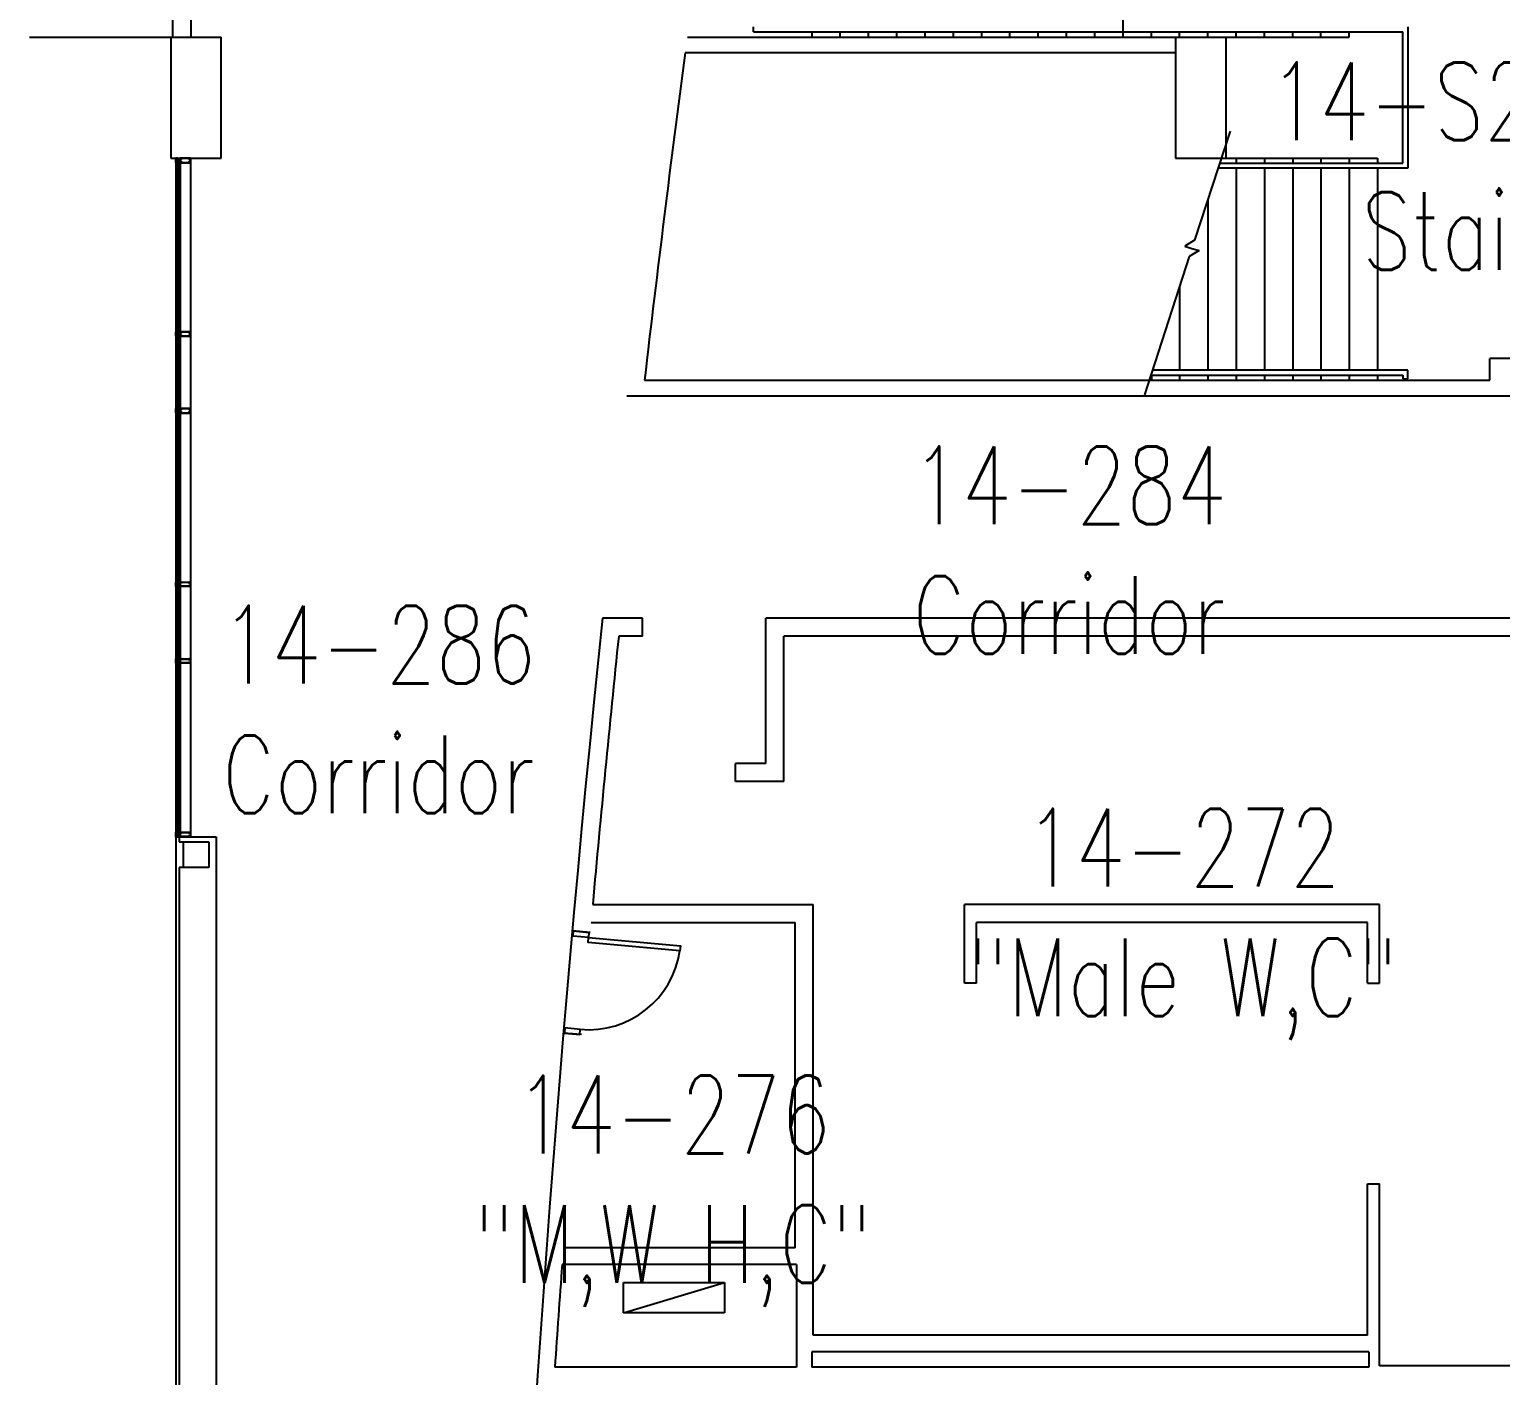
# Model space of a CAD drawing. Extents: x 11182 to 734459, y -1391328 to 152085.
# Drawn here: x 332061 to 346629, y -1298002 to -1284669 of the extents above; entities that cross this region are included whole.
import ezdxf
from ezdxf.enums import TextEntityAlignment as Align

# ---------------------------------------------------------------- set-up
doc = ezdxf.new("R2010")
doc.units = 0
doc.header["$LTSCALE"] = 500
doc.header["$MEASUREMENT"] = 0
for name, color, linetype in [('0_room_data', 7, 'CONTINUOUS'), ('1_Wall_Exist', 251, 'CONTINUOUS'), ('3_Text', 7, 'CONTINUOUS')]:
    doc.layers.add(name, color=color, linetype=linetype)
doc.styles.add('1_200', font='simplex.shx', dxfattribs={"width": 0.75, "height": 460})

# ---------------------------------------------------------------- blocks, each defined once
blk = doc.blocks.new('room_data')
at = {"layer": '3_Text', "style": '1_200', "width": 0.75}
for tag, p in [('ROOMNUM', (0, 0)), ('ROOMUSE', (0, -575))]:
    blk.add_attdef(tag, text='', height=345, dxfattribs=at).set_placement(p, align=Align.MIDDLE_CENTER)

msp = doc.modelspace()

# ---------------------------------------------------------------- linework, layer by layer
at = {"layer": '1_Wall_Exist'}
for p, q in [((342891, -1284744), (342891, -1282554)), ((333481, -1284744), (333481, -1284501)), ((333662, -1284744), (333662, -1284503)), ((339231, -1284694), (339231, -1284644)), ((345711, -1284644), (345711, -1286044)), ((332061, -1284744), (333961, -1284744)), ((333461, -1284744), (333461, -1285944)), ((333961, -1285944), (333961, -1284744)), ((338576, -1284744), (345131, -1284744)), ((339231, -1284694), (345661, -1284694)), ((339811, -1284744), (339811, -1284694)), ((340091, -1284744), (340091, -1284694)), ((340371, -1284744), (340371, -1284694)), ((340651, -1284744), (340651, -1284694)), ((340931, -1284744), (340931, -1284694)), ((341211, -1284744), (341211, -1284694)), ((341491, -1284744), (341491, -1284694)), ((341771, -1284744), (341771, -1284694)), ((342051, -1284744), (342051, -1284694)), ((342331, -1284744), (342331, -1284694)), ((342611, -1284744), (342611, -1284694)), ((343171, -1284744), (343171, -1284694)), ((343411, -1284744), (343411, -1285944)), ((343451, -1284744), (343451, -1284694)), ((343731, -1284744), (343731, -1284694)), ((343911, -1285944), (343911, -1284744)), ((344011, -1284744), (344011, -1284694)), ((344291, -1284744), (344291, -1284694)), ((344571, -1284744), (344571, -1284694)), ((344851, -1284744), (344851, -1284694)), ((345131, -1284744), (345131, -1284694)), ((345661, -1285994), (345661, -1284694)), ((343411, -1284900), (338555, -1284900)), ((343950, -1285677), (343600, -1286755)), ((333461, -1285944), (333961, -1285944)), ((333511, -1285944), (333511, -1344584)), ((333511, -1285944), (333511, -1285989)), ((333526, -1285944), (333511, -1285944)), ((333512, -1285987), (333512, -1285945)), ((333512, -1285945), (333522, -1285945)), ((333520, -1285946), (333520, -1285950)), ((333522, -1285946), (333520, -1285946)), ((333520, -1285950), (333521, -1285951)), ((333521, -1285951), (333521, -1285966)), ((333521, -1285966), (333521, -1285981)), ((333521, -1285966), (333521, -1285966)), ((333521, -1285966), (333521, -1285966)), ((333522, -1285949), (333522, -1285948)), ((333523, -1285948), (333526, -1285948)), ((333526, -1285950), (333523, -1285950)), ((333524, -1285953), (333523, -1285953)), ((333525, -1285945), (333526, -1285944)), ((333526, -1285945), (333525, -1285945)), ((333526, -1285948), (333526, -1285945)), ((333526, -1285948), (333526, -1285948)), ((333526, -1285948), (333526, -1285948)), ((333526, -1285950), (333526, -1285950)), ((333526, -1285950), (333526, -1285950)), ((333526, -1285982), (333526, -1285971)), ((333542, -1285971), (333526, -1285971)), ((333528, -1285956), (333553, -1285956)), ((333528, -1285976), (333528, -1287675)), ((333528, -1285976), (333553, -1285976)), ((333530, -1285971), (333529, -1285971)), ((333540, -1285965), (333540, -1285968)), ((333542, -1285963), (333542, -1285961)), ((333544, -1285963), (333542, -1285963)), ((333542, -1285971), (333542, -1285970)), ((333542, -1285970), (333544, -1285970)), ((333544, -1285944), (333544, -1292717)), ((333553, -1285961), (333544, -1285961)), ((333544, -1285961), (333544, -1285963)), ((333544, -1285970), (333544, -1285971)), ((333544, -1285971), (333553, -1285971)), ((333553, -1285963), (333553, -1285961)), ((333555, -1285963), (333553, -1285963)), ((333553, -1285970), (333555, -1285970)), ((333553, -1285971), (333553, -1285970)), ((333553, -1285976), (333553, -1287675)), ((333657, -1285944), (333555, -1285944)), ((333555, -1285944), (333555, -1285946)), ((333555, -1285946), (333556, -1285947)), ((333556, -1285949), (333555, -1285950)), ((333555, -1285950), (333555, -1285963)), ((333555, -1285970), (333555, -1285983)), ((333556, -1285947), (333558, -1285947)), ((333556, -1285947), (333556, -1285947)), ((333558, -1285949), (333556, -1285949)), ((333556, -1285949), (333556, -1285949)), ((333561, -1285952), (333558, -1285952)), ((333558, -1285953), (333558, -1285961)), ((333558, -1285961), (333558, -1285972)), ((333558, -1285972), (333558, -1285980)), ((333559, -1285947), (333559, -1285948)), ((333559, -1285948), (333559, -1285948)), ((333561, -1285947), (333561, -1285951)), ((333567, -1285947), (333562, -1285947)), ((333637, -1285947), (333575, -1285947)), ((333654, -1285947), (333644, -1285947)), ((333654, -1285986), (333654, -1285947)), ((333657, -1285944), (333657, -1292666)), ((333657, -1285989), (333657, -1285944)), ((343411, -1285944), (345411, -1285944)), ((344011, -1285944), (344011, -1285994)), ((344291, -1285944), (344291, -1285994)), ((344571, -1285944), (344571, -1285994)), ((344851, -1285944), (344851, -1285994)), ((345131, -1285944), (345131, -1285994)), ((345411, -1285944), (345411, -1285994)), ((333511, -1285989), (333526, -1285989)), ((333522, -1285987), (333512, -1285987)), ((333521, -1285981), (333520, -1285982)), ((333520, -1285982), (333520, -1285986)), ((333520, -1285986), (333522, -1285986)), ((333522, -1285984), (333522, -1285983)), ((333523, -1285982), (333526, -1285982)), ((333526, -1285985), (333523, -1285985)), ((333525, -1285987), (333526, -1285987)), ((333526, -1285988), (333525, -1285988)), ((333526, -1285982), (333526, -1285983)), ((333526, -1285983), (333526, -1285982)), ((333526, -1285985), (333526, -1285984)), ((333526, -1285984), (333526, -1285985)), ((333526, -1285987), (333526, -1285985)), ((333555, -1285983), (333556, -1285983)), ((333556, -1285985), (333555, -1285986)), ((333555, -1285986), (333555, -1285989)), ((333555, -1285989), (333657, -1285989)), ((333556, -1285983), (333558, -1285983)), ((333556, -1285983), (333556, -1285983)), ((333556, -1285986), (333556, -1285985)), ((333558, -1285986), (333556, -1285986)), ((333558, -1285981), (333561, -1285981)), ((333559, -1285984), (333559, -1285984)), ((333559, -1285984), (333559, -1285985)), ((333561, -1285981), (333561, -1285985)), ((333562, -1285986), (333567, -1285986)), ((333575, -1285986), (333637, -1285986)), ((333644, -1285986), (333654, -1285986)), ((345711, -1286044), (343831, -1286044)), ((343847, -1285994), (345661, -1285994)), ((344011, -1286044), (344011, -1288044)), ((344291, -1286044), (344291, -1288044)), ((344571, -1286044), (344571, -1288044)), ((344851, -1286044), (344851, -1288044)), ((345131, -1286044), (345131, -1288044)), ((345411, -1286044), (345411, -1288044)), ((343731, -1286352), (343731, -1288044)), ((343600, -1286755), (343502, -1286814)), ((343502, -1286814), (343573, -1286837)), ((343573, -1286837), (343644, -1286860)), ((343547, -1286918), (343102, -1288287)), ((343644, -1286860), (343547, -1286918)), ((343451, -1287214), (343451, -1288044)), ((333511, -1287663), (333511, -1287708)), ((333526, -1287663), (333511, -1287663)), ((333511, -1287708), (333526, -1287708)), ((333512, -1287706), (333512, -1287664)), ((333512, -1287664), (333522, -1287664)), ((333522, -1287706), (333512, -1287706)), ((333520, -1287665), (333520, -1287669)), ((333522, -1287665), (333520, -1287665)), ((333520, -1287669), (333521, -1287670)), ((333521, -1287700), (333520, -1287701)), ((333520, -1287701), (333520, -1287705)), ((333520, -1287705), (333522, -1287705)), ((333521, -1287670), (333521, -1287685)), ((333521, -1287685), (333521, -1287700)), ((333521, -1287685), (333521, -1287685)), ((333521, -1287685), (333521, -1287685)), ((333522, -1287668), (333522, -1287667)), ((333522, -1287703), (333522, -1287702)), ((333523, -1287667), (333526, -1287667)), ((333526, -1287669), (333523, -1287669)), ((333524, -1287672), (333523, -1287672)), ((333523, -1287701), (333526, -1287701)), ((333526, -1287704), (333523, -1287704)), ((333525, -1287664), (333526, -1287663)), ((333526, -1287664), (333525, -1287664)), ((333525, -1287706), (333526, -1287706)), ((333526, -1287707), (333525, -1287707)), ((333526, -1287667), (333526, -1287664)), ((333526, -1287667), (333526, -1287667)), ((333526, -1287667), (333526, -1287667)), ((333526, -1287669), (333526, -1287669)), ((333526, -1287669), (333526, -1287669)), ((333526, -1287701), (333526, -1287690)), ((333542, -1287690), (333526, -1287690)), ((333526, -1287701), (333526, -1287702)), ((333526, -1287702), (333526, -1287701)), ((333526, -1287704), (333526, -1287703)), ((333526, -1287703), (333526, -1287704)), ((333526, -1287706), (333526, -1287704)), ((333528, -1287675), (333553, -1287675)), ((333528, -1287695), (333528, -1288435)), ((333528, -1287695), (333553, -1287695)), ((333530, -1287690), (333529, -1287690)), ((333540, -1287684), (333540, -1287687)), ((333542, -1287682), (333542, -1287680)), ((333544, -1287682), (333542, -1287682)), ((333542, -1287690), (333542, -1287689)), ((333542, -1287689), (333544, -1287689)), ((333553, -1287680), (333544, -1287680)), ((333544, -1287680), (333544, -1287682)), ((333544, -1287689), (333544, -1287690)), ((333544, -1287690), (333553, -1287690)), ((333553, -1287682), (333553, -1287680)), ((333555, -1287682), (333553, -1287682)), ((333553, -1287689), (333555, -1287689)), ((333553, -1287690), (333553, -1287689)), ((333553, -1287695), (333553, -1288435)), ((333657, -1287663), (333555, -1287663)), ((333555, -1287663), (333555, -1287665)), ((333555, -1287665), (333556, -1287666)), ((333556, -1287668), (333555, -1287669)), ((333555, -1287669), (333555, -1287682)), ((333555, -1287689), (333555, -1287702)), ((333555, -1287702), (333556, -1287702)), ((333556, -1287704), (333555, -1287705)), ((333555, -1287705), (333555, -1287708)), ((333555, -1287708), (333657, -1287708)), ((333556, -1287666), (333558, -1287666)), ((333556, -1287666), (333556, -1287666)), ((333558, -1287668), (333556, -1287668)), ((333556, -1287668), (333556, -1287668)), ((333556, -1287702), (333558, -1287702)), ((333556, -1287702), (333556, -1287702)), ((333556, -1287705), (333556, -1287704)), ((333558, -1287705), (333556, -1287705)), ((333561, -1287671), (333558, -1287671)), ((333558, -1287672), (333558, -1287680)), ((333558, -1287680), (333558, -1287691)), ((333558, -1287691), (333558, -1287699)), ((333558, -1287700), (333561, -1287700)), ((333559, -1287666), (333559, -1287667)), ((333559, -1287667), (333559, -1287667)), ((333559, -1287703), (333559, -1287703)), ((333559, -1287703), (333559, -1287704)), ((333561, -1287666), (333561, -1287670)), ((333561, -1287700), (333561, -1287704)), ((333567, -1287666), (333562, -1287666)), ((333562, -1287705), (333567, -1287705)), ((333637, -1287666), (333575, -1287666)), ((333575, -1287705), (333637, -1287705)), ((333654, -1287666), (333644, -1287666)), ((333644, -1287705), (333654, -1287705)), ((333654, -1287705), (333654, -1287666)), ((333657, -1287708), (333657, -1287663)), ((347110, -1287929), (346523, -1287929)), ((346523, -1288144), (346523, -1287929)), ((338153, -1288144), (346523, -1288144)), ((343164, -1288094), (345661, -1288094)), ((343171, -1288094), (343171, -1288144)), ((345711, -1288044), (343181, -1288044)), ((343451, -1288094), (343451, -1288144)), ((343731, -1288094), (343731, -1288144)), ((344011, -1288094), (344011, -1288144)), ((344291, -1288094), (344291, -1288144)), ((344571, -1288094), (344571, -1288144)), ((344851, -1288094), (344851, -1288144)), ((345131, -1288094), (345131, -1288144)), ((345411, -1288094), (345411, -1288144)), ((345661, -1288094), (345661, -1288128)), ((345661, -1288128), (345711, -1288128)), ((345711, -1288128), (345711, -1288044)), ((347110, -1288300), (337977, -1288300)), ((333511, -1288423), (333511, -1288468)), ((333526, -1288423), (333511, -1288423)), ((333512, -1288466), (333512, -1288424)), ((333512, -1288424), (333522, -1288424)), ((333520, -1288425), (333520, -1288429)), ((333522, -1288425), (333520, -1288425)), ((333520, -1288429), (333521, -1288430)), ((333521, -1288430), (333521, -1288445)), ((333521, -1288445), (333521, -1288460)), ((333521, -1288445), (333521, -1288445)), ((333521, -1288445), (333521, -1288445)), ((333522, -1288428), (333522, -1288427)), ((333523, -1288427), (333526, -1288427)), ((333526, -1288429), (333523, -1288429)), ((333524, -1288432), (333523, -1288432)), ((333525, -1288424), (333526, -1288423)), ((333526, -1288424), (333525, -1288424)), ((333526, -1288427), (333526, -1288424)), ((333526, -1288427), (333526, -1288427)), ((333526, -1288427), (333526, -1288427)), ((333526, -1288429), (333526, -1288429)), ((333526, -1288429), (333526, -1288429)), ((333526, -1288461), (333526, -1288450)), ((333542, -1288450), (333526, -1288450)), ((333528, -1288435), (333553, -1288435)), ((333528, -1288455), (333528, -1290154)), ((333528, -1288455), (333553, -1288455)), ((333530, -1288450), (333529, -1288450)), ((333540, -1288444), (333540, -1288447)), ((333542, -1288442), (333542, -1288440)), ((333544, -1288442), (333542, -1288442)), ((333542, -1288450), (333542, -1288449)), ((333542, -1288449), (333544, -1288449)), ((333553, -1288440), (333544, -1288440)), ((333544, -1288440), (333544, -1288442)), ((333544, -1288449), (333544, -1288450)), ((333544, -1288450), (333553, -1288450)), ((333553, -1288442), (333553, -1288440)), ((333555, -1288442), (333553, -1288442)), ((333553, -1288449), (333555, -1288449)), ((333553, -1288450), (333553, -1288449)), ((333553, -1288455), (333553, -1290154)), ((333657, -1288423), (333555, -1288423)), ((333555, -1288423), (333555, -1288425)), ((333555, -1288425), (333556, -1288426)), ((333556, -1288428), (333555, -1288429)), ((333555, -1288429), (333555, -1288442)), ((333555, -1288449), (333555, -1288462)), ((333556, -1288426), (333558, -1288426)), ((333556, -1288426), (333556, -1288426)), ((333558, -1288428), (333556, -1288428)), ((333556, -1288428), (333556, -1288428)), ((333561, -1288431), (333558, -1288431)), ((333558, -1288432), (333558, -1288440)), ((333558, -1288440), (333558, -1288451)), ((333558, -1288451), (333558, -1288459)), ((333559, -1288426), (333559, -1288427)), ((333559, -1288427), (333559, -1288427)), ((333561, -1288426), (333561, -1288430)), ((333567, -1288426), (333562, -1288426)), ((333637, -1288426), (333575, -1288426)), ((333654, -1288426), (333644, -1288426)), ((333654, -1288465), (333654, -1288426)), ((333657, -1288468), (333657, -1288423)), ((333511, -1288468), (333526, -1288468)), ((333522, -1288466), (333512, -1288466)), ((333521, -1288460), (333520, -1288461)), ((333520, -1288461), (333520, -1288465)), ((333520, -1288465), (333522, -1288465)), ((333522, -1288463), (333522, -1288462)), ((333523, -1288461), (333526, -1288461)), ((333526, -1288464), (333523, -1288464)), ((333525, -1288466), (333526, -1288466)), ((333526, -1288467), (333525, -1288467)), ((333526, -1288461), (333526, -1288462)), ((333526, -1288462), (333526, -1288461)), ((333526, -1288464), (333526, -1288463)), ((333526, -1288463), (333526, -1288464)), ((333526, -1288466), (333526, -1288464)), ((333555, -1288462), (333556, -1288462)), ((333556, -1288464), (333555, -1288465)), ((333555, -1288465), (333555, -1288468)), ((333555, -1288468), (333657, -1288468)), ((333556, -1288462), (333558, -1288462)), ((333556, -1288462), (333556, -1288462)), ((333556, -1288465), (333556, -1288464)), ((333558, -1288465), (333556, -1288465)), ((333558, -1288460), (333561, -1288460)), ((333559, -1288463), (333559, -1288463)), ((333559, -1288463), (333559, -1288464)), ((333561, -1288460), (333561, -1288464)), ((333562, -1288465), (333567, -1288465)), ((333575, -1288465), (333637, -1288465)), ((333644, -1288465), (333654, -1288465)), ((333511, -1290187), (333511, -1290142)), ((333511, -1290142), (333526, -1290142)), ((333526, -1290187), (333511, -1290187)), ((333512, -1290143), (333512, -1290185)), ((333522, -1290143), (333512, -1290143)), ((333512, -1290185), (333522, -1290185)), ((333520, -1290148), (333520, -1290144)), ((333520, -1290144), (333522, -1290144)), ((333521, -1290149), (333520, -1290148)), ((333520, -1290180), (333521, -1290179)), ((333520, -1290184), (333520, -1290180)), ((333522, -1290184), (333520, -1290184)), ((333521, -1290164), (333521, -1290149)), ((333521, -1290164), (333521, -1290164)), ((333521, -1290165), (333521, -1290164)), ((333521, -1290179), (333521, -1290165)), ((333522, -1290146), (333522, -1290147)), ((333522, -1290181), (333522, -1290182)), ((333526, -1290146), (333523, -1290146)), ((333523, -1290148), (333526, -1290148)), ((333524, -1290177), (333523, -1290177)), ((333526, -1290180), (333523, -1290180)), ((333523, -1290183), (333526, -1290183)), ((333526, -1290142), (333525, -1290143)), ((333525, -1290143), (333526, -1290143)), ((333526, -1290185), (333525, -1290185)), ((333525, -1290186), (333526, -1290186)), ((333526, -1290143), (333526, -1290146)), ((333526, -1290146), (333526, -1290146)), ((333526, -1290146), (333526, -1290146)), ((333526, -1290148), (333526, -1290148)), ((333526, -1290148), (333526, -1290148)), ((333526, -1290169), (333526, -1290180)), ((333526, -1290181), (333526, -1290180)), ((333526, -1290180), (333526, -1290181)), ((333526, -1290183), (333526, -1290182)), ((333526, -1290182), (333526, -1290183)), ((333526, -1290183), (333526, -1290185)), ((333528, -1290154), (333553, -1290154)), ((333528, -1290174), (333528, -1290914)), ((333528, -1290174), (333553, -1290174)), ((333530, -1290159), (333529, -1290159)), ((333540, -1290166), (333540, -1290163)), ((333542, -1290159), (333542, -1290161)), ((333542, -1290161), (333544, -1290161)), ((333544, -1290168), (333542, -1290168)), ((333542, -1290168), (333542, -1290169)), ((333544, -1290159), (333553, -1290159)), ((333544, -1290161), (333544, -1290159)), ((333544, -1290169), (333544, -1290168)), ((333553, -1290169), (333544, -1290169)), ((333553, -1290159), (333553, -1290161)), ((333553, -1290161), (333555, -1290161)), ((333555, -1290168), (333553, -1290168)), ((333553, -1290168), (333553, -1290169)), ((333553, -1290174), (333553, -1290914)), ((333555, -1290142), (333657, -1290142)), ((333555, -1290144), (333555, -1290142)), ((333556, -1290145), (333555, -1290144)), ((333555, -1290148), (333556, -1290147)), ((333555, -1290161), (333555, -1290148)), ((333555, -1290181), (333555, -1290168)), ((333556, -1290181), (333555, -1290181)), ((333555, -1290184), (333556, -1290183)), ((333555, -1290187), (333555, -1290184)), ((333657, -1290187), (333555, -1290187)), ((333558, -1290145), (333556, -1290145)), ((333556, -1290145), (333556, -1290145)), ((333556, -1290147), (333558, -1290147)), ((333556, -1290147), (333556, -1290147)), ((333558, -1290181), (333556, -1290181)), ((333556, -1290181), (333556, -1290181)), ((333556, -1290183), (333556, -1290184)), ((333556, -1290184), (333558, -1290184)), ((333558, -1290150), (333561, -1290150)), ((333558, -1290159), (333558, -1290151)), ((333558, -1290170), (333558, -1290159)), ((333558, -1290178), (333558, -1290170)), ((333561, -1290179), (333558, -1290179)), ((333559, -1290146), (333559, -1290145)), ((333559, -1290146), (333559, -1290146)), ((333559, -1290183), (333559, -1290182)), ((333559, -1290182), (333559, -1290182)), ((333561, -1290149), (333561, -1290145)), ((333561, -1290183), (333561, -1290179)), ((333562, -1290145), (333567, -1290145)), ((333567, -1290184), (333562, -1290184)), ((333575, -1290145), (333637, -1290145)), ((333637, -1290184), (333575, -1290184)), ((333644, -1290145), (333654, -1290145)), ((333654, -1290184), (333644, -1290184)), ((333654, -1290145), (333654, -1290184)), ((333657, -1290142), (333657, -1290187)), ((338133, -1290500), (337736, -1290500)), ((338133, -1290678), (338133, -1290500)), ((347968, -1290500), (339353, -1290500)), ((339353, -1291939), (339353, -1290500)), ((338133, -1290678), (337897, -1290678)), ((347195, -1290678), (339531, -1290678)), ((339531, -1292117), (339531, -1290678)), ((333511, -1290947), (333511, -1290902)), ((333511, -1290902), (333526, -1290902)), ((333512, -1290903), (333512, -1290945)), ((333522, -1290903), (333512, -1290903)), ((333520, -1290908), (333520, -1290904)), ((333520, -1290904), (333522, -1290904)), ((333521, -1290909), (333520, -1290908)), ((333521, -1290924), (333521, -1290909)), ((333521, -1290924), (333521, -1290924)), ((333521, -1290925), (333521, -1290924)), ((333521, -1290939), (333521, -1290925)), ((333522, -1290906), (333522, -1290907)), ((333526, -1290906), (333523, -1290906)), ((333523, -1290908), (333526, -1290908)), ((333526, -1290902), (333525, -1290903)), ((333525, -1290903), (333526, -1290903)), ((333526, -1290903), (333526, -1290906)), ((333526, -1290906), (333526, -1290906)), ((333526, -1290906), (333526, -1290906)), ((333526, -1290908), (333526, -1290908)), ((333526, -1290908), (333526, -1290908)), ((333526, -1290929), (333526, -1290940)), ((333528, -1290914), (333553, -1290914)), ((333530, -1290919), (333529, -1290919)), ((333540, -1290926), (333540, -1290923)), ((333542, -1290919), (333542, -1290921)), ((333542, -1290921), (333544, -1290921)), ((333544, -1290928), (333542, -1290928)), ((333542, -1290928), (333542, -1290929)), ((333544, -1290919), (333553, -1290919)), ((333544, -1290921), (333544, -1290919)), ((333544, -1290929), (333544, -1290928)), ((333553, -1290929), (333544, -1290929)), ((333553, -1290919), (333553, -1290921)), ((333553, -1290921), (333555, -1290921)), ((333555, -1290928), (333553, -1290928)), ((333553, -1290928), (333553, -1290929)), ((333555, -1290902), (333657, -1290902)), ((333555, -1290904), (333555, -1290902)), ((333556, -1290905), (333555, -1290904)), ((333555, -1290908), (333556, -1290907)), ((333555, -1290921), (333555, -1290908)), ((333555, -1290941), (333555, -1290928)), ((333558, -1290905), (333556, -1290905)), ((333556, -1290905), (333556, -1290905)), ((333556, -1290907), (333558, -1290907)), ((333556, -1290907), (333556, -1290907)), ((333558, -1290910), (333561, -1290910)), ((333558, -1290919), (333558, -1290911)), ((333558, -1290930), (333558, -1290919)), ((333558, -1290938), (333558, -1290930)), ((333559, -1290906), (333559, -1290905)), ((333559, -1290906), (333559, -1290906)), ((333561, -1290909), (333561, -1290905)), ((333562, -1290905), (333567, -1290905)), ((333575, -1290905), (333637, -1290905)), ((333644, -1290905), (333654, -1290905)), ((333654, -1290905), (333654, -1290944)), ((333657, -1290902), (333657, -1290947)), ((333526, -1290947), (333511, -1290947)), ((333512, -1290945), (333522, -1290945)), ((333520, -1290940), (333521, -1290939)), ((333520, -1290944), (333520, -1290940)), ((333522, -1290944), (333520, -1290944)), ((333522, -1290941), (333522, -1290942)), ((333524, -1290937), (333523, -1290937)), ((333526, -1290940), (333523, -1290940)), ((333523, -1290943), (333526, -1290943)), ((333526, -1290945), (333525, -1290945)), ((333525, -1290946), (333526, -1290946)), ((333526, -1290941), (333526, -1290940)), ((333526, -1290940), (333526, -1290941)), ((333526, -1290943), (333526, -1290942)), ((333526, -1290942), (333526, -1290943)), ((333526, -1290943), (333526, -1290945)), ((333528, -1290934), (333528, -1292633)), ((333528, -1290934), (333553, -1290934)), ((333553, -1290934), (333553, -1292633)), ((333556, -1290941), (333555, -1290941)), ((333555, -1290944), (333556, -1290943)), ((333555, -1290947), (333555, -1290944)), ((333657, -1290947), (333555, -1290947)), ((333558, -1290941), (333556, -1290941)), ((333556, -1290941), (333556, -1290941)), ((333556, -1290943), (333556, -1290944)), ((333556, -1290944), (333558, -1290944)), ((333561, -1290939), (333558, -1290939)), ((333559, -1290943), (333559, -1290942)), ((333559, -1290942), (333559, -1290942)), ((333561, -1290943), (333561, -1290939)), ((333567, -1290944), (333562, -1290944)), ((333637, -1290944), (333575, -1290944)), ((333654, -1290944), (333644, -1290944)), ((339053, -1292117), (339053, -1291939)), ((339353, -1291939), (339053, -1291939)), ((339531, -1292117), (339053, -1292117)), ((333511, -1292666), (333511, -1292621)), ((333511, -1292621), (333526, -1292621)), ((333511, -1292666), (333911, -1292666)), ((333526, -1292666), (333511, -1292666)), ((333512, -1292622), (333512, -1292664)), ((333522, -1292622), (333512, -1292622)), ((333512, -1292664), (333522, -1292664)), ((333520, -1292627), (333520, -1292623)), ((333520, -1292623), (333522, -1292623)), ((333521, -1292628), (333520, -1292627)), ((333520, -1292659), (333521, -1292658)), ((333520, -1292663), (333520, -1292659)), ((333522, -1292663), (333520, -1292663)), ((333521, -1292643), (333521, -1292628)), ((333521, -1292643), (333521, -1292643)), ((333521, -1292644), (333521, -1292643)), ((333521, -1292658), (333521, -1292644)), ((333522, -1292625), (333522, -1292626)), ((333522, -1292660), (333522, -1292661)), ((333526, -1292625), (333523, -1292625)), ((333523, -1292627), (333526, -1292627)), ((333524, -1292656), (333523, -1292656)), ((333526, -1292659), (333523, -1292659)), ((333523, -1292662), (333526, -1292662)), ((333526, -1292621), (333525, -1292622)), ((333525, -1292622), (333526, -1292622)), ((333526, -1292664), (333525, -1292664)), ((333525, -1292665), (333526, -1292665)), ((333526, -1292622), (333526, -1292625)), ((333526, -1292625), (333526, -1292625)), ((333526, -1292625), (333526, -1292625)), ((333526, -1292627), (333526, -1292627)), ((333526, -1292627), (333526, -1292627)), ((333526, -1292648), (333526, -1292659)), ((333526, -1292660), (333526, -1292659)), ((333526, -1292659), (333526, -1292660)), ((333526, -1292662), (333526, -1292661)), ((333526, -1292661), (333526, -1292662)), ((333526, -1292662), (333526, -1292664)), ((333528, -1292633), (333553, -1292633)), ((333528, -1292653), (333553, -1292653)), ((333530, -1292638), (333529, -1292638)), ((333540, -1292645), (333540, -1292642)), ((333542, -1292638), (333542, -1292640)), ((333542, -1292640), (333544, -1292640)), ((333544, -1292647), (333542, -1292647)), ((333542, -1292647), (333542, -1292648)), ((333544, -1292638), (333553, -1292638)), ((333544, -1292640), (333544, -1292638)), ((333544, -1292648), (333544, -1292647)), ((333553, -1292648), (333544, -1292648)), ((333553, -1292638), (333553, -1292640)), ((333553, -1292640), (333555, -1292640)), ((333555, -1292647), (333553, -1292647)), ((333553, -1292647), (333553, -1292648)), ((333555, -1292621), (333657, -1292621)), ((333555, -1292623), (333555, -1292621)), ((333556, -1292624), (333555, -1292623)), ((333555, -1292627), (333556, -1292626)), ((333555, -1292640), (333555, -1292627)), ((333555, -1292660), (333555, -1292647)), ((333556, -1292660), (333555, -1292660)), ((333555, -1292663), (333556, -1292662)), ((333555, -1292666), (333555, -1292663)), ((333657, -1292666), (333555, -1292666)), ((333558, -1292624), (333556, -1292624)), ((333556, -1292624), (333556, -1292624)), ((333556, -1292626), (333558, -1292626)), ((333556, -1292626), (333556, -1292626)), ((333558, -1292660), (333556, -1292660)), ((333556, -1292660), (333556, -1292660)), ((333556, -1292662), (333556, -1292663)), ((333556, -1292663), (333558, -1292663)), ((333558, -1292629), (333561, -1292629)), ((333558, -1292638), (333558, -1292630)), ((333558, -1292649), (333558, -1292638)), ((333558, -1292657), (333558, -1292649)), ((333561, -1292658), (333558, -1292658)), ((333559, -1292625), (333559, -1292624)), ((333559, -1292625), (333559, -1292625)), ((333559, -1292662), (333559, -1292661)), ((333559, -1292661), (333559, -1292661)), ((333561, -1292628), (333561, -1292624)), ((333561, -1292662), (333561, -1292658)), ((333562, -1292624), (333567, -1292624)), ((333567, -1292663), (333562, -1292663)), ((333575, -1292624), (333637, -1292624)), ((333637, -1292663), (333575, -1292663)), ((333644, -1292624), (333654, -1292624)), ((333654, -1292663), (333644, -1292663)), ((333654, -1292624), (333654, -1292663)), ((333657, -1292621), (333657, -1292666)), ((333911, -1292666), (333911, -1300052)), ((333544, -1292717), (333838, -1292717)), ((333584, -1292717), (333584, -1292971)), ((333838, -1292717), (333838, -1292971)), ((333838, -1292971), (333544, -1292971)), ((333544, -1292971), (333544, -1299747)), ((337639, -1293337), (339821, -1293337)), ((339821, -1297603), (339821, -1293337)), ((345429, -1293337), (341321, -1293337)), ((341321, -1294115), (341321, -1293337)), ((345429, -1294115), (345429, -1293337)), ((337623, -1293515), (339643, -1293515)), ((339643, -1296738), (339643, -1293515)), ((345311, -1293515), (341439, -1293515)), ((341439, -1294115), (341439, -1293515)), ((345311, -1294115), (345311, -1293515)), ((337615, -1293613), (337437, -1293597)), ((341439, -1294115), (341321, -1294115)), ((345311, -1294115), (345429, -1294115)), ((337527, -1294625), (337350, -1294609)), ((345311, -1297603), (345311, -1296103)), ((345311, -1296103), (345429, -1296103)), ((345429, -1297907), (345429, -1296103)), ((339643, -1296738), (337361, -1296738)), ((339656, -1296903), (337336, -1296903)), ((339656, -1296903), (339656, -1297920)), ((337945, -1297381), (337945, -1297081)), ((337945, -1297081), (338945, -1297081)), ((337945, -1297381), (338945, -1297081)), ((338945, -1297081), (338945, -1297381)), ((338945, -1297381), (337945, -1297381)), ((345311, -1297603), (339821, -1297603)), ((345324, -1297768), (339808, -1297768)), ((339808, -1297768), (339808, -1297920)), ((345324, -1297768), (345324, -1297920)), ((339656, -1297920), (337265, -1297920)), ((345324, -1297920), (339808, -1297920)), ((347501, -1297907), (345429, -1297907))]:
    msp.add_line(p, q, dxfattribs=at)
for points in [[(333526, -1285976), (333523, -1285980), (333523, -1285953), (333526, -1285956)], [(333526, -1285950), (333526, -1285961), (333542, -1285961)], [(333534, -1285964), (333534, -1285968)], [(333526, -1287695), (333523, -1287699), (333523, -1287672), (333526, -1287675)], [(333526, -1287669), (333526, -1287680), (333542, -1287680)], [(333534, -1287683), (333534, -1287687)], [(333526, -1288455), (333523, -1288459), (333523, -1288432), (333526, -1288435)], [(333526, -1288429), (333526, -1288440), (333542, -1288440)], [(333534, -1288443), (333534, -1288447)], [(333526, -1290154), (333523, -1290151), (333523, -1290178), (333526, -1290174)], [(333542, -1290159), (333526, -1290159), (333526, -1290148)], [(333526, -1290169), (333542, -1290169)], [(333534, -1290166), (333534, -1290162)], [(333526, -1290914), (333523, -1290911), (333523, -1290938), (333526, -1290934)], [(333542, -1290919), (333526, -1290919), (333526, -1290908)], [(333526, -1290929), (333542, -1290929)], [(333534, -1290926), (333534, -1290922)], [(333526, -1292633), (333523, -1292630), (333523, -1292657), (333526, -1292653)], [(333542, -1292638), (333526, -1292638), (333526, -1292627)], [(333526, -1292648), (333542, -1292648)], [(333534, -1292645), (333534, -1292641)]]:
    msp.add_lwpolyline(points, dxfattribs=at)
for points in [[(333530, -1285961), (333530, -1285963, 0.414214), (333530, -1285964), (333539, -1285964)], [(333539, -1285968), (333530, -1285968, 0.414214), (333530, -1285969), (333530, -1285971)], [(333530, -1287680), (333530, -1287682, 0.414214), (333530, -1287683), (333539, -1287683)], [(333539, -1287687), (333530, -1287687, 0.414214), (333530, -1287688), (333530, -1287690)], [(333530, -1288440), (333530, -1288442, 0.414214), (333530, -1288443), (333539, -1288443)], [(333539, -1288447), (333530, -1288447, 0.414214), (333530, -1288448), (333530, -1288450)], [(333539, -1290162), (333530, -1290162, -0.414214), (333530, -1290161), (333530, -1290159)], [(333530, -1290169), (333530, -1290167, -0.414214), (333530, -1290166), (333539, -1290166)], [(333539, -1290922), (333530, -1290922, -0.414214), (333530, -1290921), (333530, -1290919)], [(333530, -1290929), (333530, -1290927, -0.414214), (333530, -1290926), (333539, -1290926)], [(333539, -1292641), (333530, -1292641, -0.414214), (333530, -1292640), (333530, -1292638)], [(333530, -1292648), (333530, -1292646, -0.414214), (333530, -1292645), (333539, -1292645)]]:
    msp.add_lwpolyline(points, format="xyb", dxfattribs=at)
for points in [[(337446, -1293649), (337450, -1293598), (337602, -1293612), (337597, -1293662)], [(338503, -1293795), (337593, -1293713), (337597, -1293662), (338507, -1293744)], [(337364, -1294559), (337359, -1294610), (337511, -1294623), (337515, -1294573)]]:
    msp.add_lwpolyline(points, close=True, dxfattribs=at)
for centre, radius, start, end in [((540654, -1311644), 203861, 172.46177, 173.38052), ((333523, -1285945), 1.4, 180, 15), ((333523, -1285945), 1.57, 226.4539, 343.5461), ((333523, -1285948), 0.787, 90, 180), ((333523, -1285949), 0.787, 180, 270), ((333527, -1285942), 1.31, 263.6484, 335.724), ((333526, -1285944), 0.237, 285, 90), ((333526, -1285945), 0.254, 0, 105), ((333528, -1285948), 1.49, 90, 270), ((333526, -1285955), 2.02, 29.6905, 77.3816), ((333526, -1285978), 2.02, 282.6184, 330.3095), ((333539, -1285965), 0.787, 0, 90), ((333539, -1285968), 0.787, 270, 0), ((333555, -1285941), 2.27, 216.4323, 271.0342), ((333553, -1285948), 1.94, 270, 90), ((333556, -1285954), 2.94, 105.9481, 156.103), ((333556, -1285978), 2.94, 203.897, 254.0519), ((333558, -1285947), 0.787, 0, 90), ((333558, -1285948), 0.787, 270.4979, 0.4979), ((333558, -1285953), 0.787, 90, 180), ((333562, -1285947), 0.787, 90, 180), ((333561, -1285951), 0.787, 270, 0), ((333571, -1285948), 3.92, 159.146, 228.0713), ((333569, -1285950), 1.12, 249.2518, 20.7483), ((333571, -1285948), 1.89, 308.6206, 231.3794), ((333573, -1285950), 1.08, 154.5966, 295.4034), ((333571, -1285948), 3.92, 311.9287, 20.854), ((333641, -1285948), 3.92, 159.146, 228.0713), ((333638, -1285950), 1.12, 249.2518, 20.7483), ((333641, -1285948), 1.89, 308.6206, 231.3794), ((333643, -1285950), 1.08, 154.5966, 295.4034), ((333641, -1285948), 3.92, 311.9287, 20.854), ((333523, -1285983), 0.787, 90, 180), ((333523, -1285984), 0.787, 180, 270), ((333523, -1285988), 1.57, 16.4539, 133.5461), ((333523, -1285987), 1.4, 345, 180), ((333528, -1285984), 1.49, 90, 270), ((333526, -1285987), 0.254, 255, 0), ((333526, -1285988), 0.237, 270, 75), ((333527, -1285990), 1.31, 24.276, 96.3516), ((333553, -1285985), 1.94, 270, 90), ((333555, -1285991), 2.27, 88.9658, 143.5677), ((333558, -1285980), 0.787, 180, 270), ((333558, -1285984), 0.787, 359.5021, 89.5021), ((333558, -1285985), 0.787, 270, 0), ((333561, -1285981), 0.787, 0, 90), ((333562, -1285985), 0.787, 180, 270), ((333571, -1285984), 3.92, 131.9287, 200.854), ((333569, -1285982), 1.12, 339.2518, 110.7483), ((333571, -1285984), 1.89, 128.6206, 51.3794), ((333573, -1285982), 1.08, 64.5966, 205.4034), ((333571, -1285984), 3.92, 339.146, 48.0713), ((333641, -1285984), 3.92, 131.9287, 200.854), ((333638, -1285982), 1.12, 339.2518, 110.7483), ((333641, -1285984), 1.89, 128.6206, 51.3794), ((333643, -1285982), 1.08, 64.5966, 205.4034), ((333641, -1285984), 3.92, 339.146, 48.0713), ((333523, -1287664), 1.4, 180, 15), ((333523, -1287664), 1.57, 226.4539, 343.5461), ((333523, -1287667), 0.787, 90, 180), ((333523, -1287668), 0.787, 180, 270), ((333523, -1287702), 0.787, 90, 180), ((333523, -1287703), 0.787, 180, 270), ((333523, -1287707), 1.57, 16.4539, 133.5461), ((333523, -1287706), 1.4, 345, 180), ((333527, -1287661), 1.31, 263.6484, 335.724), ((333526, -1287663), 0.237, 285, 90), ((333526, -1287664), 0.254, 0, 105), ((333528, -1287667), 1.49, 90, 270), ((333526, -1287674), 2.02, 29.6905, 77.3816), ((333526, -1287697), 2.02, 282.6184, 330.3095), ((333528, -1287703), 1.49, 90, 270), ((333526, -1287706), 0.254, 255, 0), ((333526, -1287707), 0.237, 270, 75), ((333527, -1287709), 1.31, 24.276, 96.3516), ((333539, -1287684), 0.787, 0, 90), ((333539, -1287687), 0.787, 270, 0), ((333555, -1287660), 2.27, 216.4323, 271.0342), ((333553, -1287667), 1.94, 270, 90), ((333556, -1287673), 2.94, 105.9481, 156.103), ((333556, -1287697), 2.94, 203.897, 254.0519), ((333553, -1287704), 1.94, 270, 90), ((333555, -1287710), 2.27, 88.9658, 143.5677), ((333558, -1287666), 0.787, 0, 90), ((333558, -1287667), 0.787, 270.4979, 0.4979), ((333558, -1287672), 0.787, 90, 180), ((333558, -1287699), 0.787, 180, 270), ((333558, -1287703), 0.787, 359.5021, 89.5021), ((333558, -1287704), 0.787, 270, 0), ((333562, -1287666), 0.787, 90, 180), ((333561, -1287670), 0.787, 270, 0), ((333561, -1287700), 0.787, 0, 90), ((333562, -1287704), 0.787, 180, 270), ((333571, -1287667), 3.92, 159.146, 228.0713), ((333571, -1287703), 3.92, 131.9287, 200.854), ((333569, -1287669), 1.12, 249.2518, 20.7483), ((333569, -1287701), 1.12, 339.2518, 110.7483), ((333571, -1287667), 1.89, 308.6206, 231.3794), ((333571, -1287703), 1.89, 128.6206, 51.3794), ((333573, -1287669), 1.08, 154.5966, 295.4034), ((333573, -1287701), 1.08, 64.5966, 205.4034), ((333571, -1287667), 3.92, 311.9287, 20.854), ((333571, -1287703), 3.92, 339.146, 48.0713), ((333641, -1287667), 3.92, 159.146, 228.0713), ((333641, -1287703), 3.92, 131.9287, 200.854), ((333638, -1287669), 1.12, 249.2518, 20.7483), ((333638, -1287701), 1.12, 339.2518, 110.7483), ((333641, -1287667), 1.89, 308.6206, 231.3794), ((333641, -1287703), 1.89, 128.6206, 51.3794), ((333643, -1287669), 1.08, 154.5966, 295.4034), ((333643, -1287701), 1.08, 64.5966, 205.4034), ((333641, -1287667), 3.92, 311.9287, 20.854), ((333641, -1287703), 3.92, 339.146, 48.0713), ((333523, -1288424), 1.4, 180, 15), ((333523, -1288424), 1.57, 226.4539, 343.5461), ((333523, -1288427), 0.787, 90, 180), ((333523, -1288428), 0.787, 180, 270), ((333527, -1288421), 1.31, 263.6484, 335.724), ((333526, -1288423), 0.237, 285, 90), ((333526, -1288424), 0.254, 0, 105), ((333528, -1288427), 1.49, 90, 270), ((333526, -1288434), 2.02, 29.6905, 77.3816), ((333539, -1288444), 0.787, 0, 90), ((333539, -1288447), 0.787, 270, 0), ((333555, -1288420), 2.27, 216.4323, 271.0342), ((333553, -1288427), 1.94, 270, 90), ((333556, -1288433), 2.94, 105.9481, 156.103), ((333558, -1288426), 0.787, 0, 90), ((333558, -1288427), 0.787, 270.4979, 0.4979), ((333558, -1288432), 0.787, 90, 180), ((333562, -1288426), 0.787, 90, 180), ((333561, -1288430), 0.787, 270, 0), ((333571, -1288427), 3.92, 159.146, 228.0713), ((333569, -1288429), 1.12, 249.2518, 20.7483), ((333571, -1288427), 1.89, 308.6206, 231.3794), ((333573, -1288429), 1.08, 154.5966, 295.4034), ((333571, -1288427), 3.92, 311.9287, 20.854), ((333641, -1288427), 3.92, 159.146, 228.0713), ((333638, -1288429), 1.12, 249.2518, 20.7483), ((333641, -1288427), 1.89, 308.6206, 231.3794), ((333643, -1288429), 1.08, 154.5966, 295.4034), ((333641, -1288427), 3.92, 311.9287, 20.854), ((333523, -1288462), 0.787, 90, 180), ((333523, -1288463), 0.787, 180, 270), ((333523, -1288467), 1.57, 16.4539, 133.5461), ((333523, -1288466), 1.4, 345, 180), ((333526, -1288457), 2.02, 282.6184, 330.3095), ((333528, -1288463), 1.49, 90, 270), ((333526, -1288466), 0.254, 255, 0), ((333526, -1288467), 0.237, 270, 75), ((333527, -1288469), 1.31, 24.276, 96.3516), ((333556, -1288457), 2.94, 203.897, 254.0519), ((333553, -1288464), 1.94, 270, 90), ((333555, -1288470), 2.27, 88.9658, 143.5677), ((333558, -1288459), 0.787, 180, 270), ((333558, -1288463), 0.787, 359.5021, 89.5021), ((333558, -1288464), 0.787, 270, 0), ((333561, -1288460), 0.787, 0, 90), ((333562, -1288464), 0.787, 180, 270), ((333571, -1288463), 3.92, 131.9287, 200.854), ((333569, -1288461), 1.12, 339.2518, 110.7483), ((333571, -1288463), 1.89, 128.6206, 51.3794), ((333573, -1288461), 1.08, 64.5966, 205.4034), ((333571, -1288463), 3.92, 339.146, 48.0713), ((333641, -1288463), 3.92, 131.9287, 200.854), ((333638, -1288461), 1.12, 339.2518, 110.7483), ((333641, -1288463), 1.89, 128.6206, 51.3794), ((333643, -1288461), 1.08, 64.5966, 205.4034), ((333641, -1288463), 3.92, 339.146, 48.0713), ((333523, -1290143), 1.57, 226.4539, 343.5461), ((333523, -1290143), 1.4, 180, 15), ((333523, -1290146), 0.787, 90, 180), ((333523, -1290147), 0.787, 180, 270), ((333523, -1290181), 0.787, 90, 180), ((333523, -1290182), 0.787, 180, 270), ((333523, -1290185), 1.4, 345, 180), ((333523, -1290186), 1.57, 16.4539, 133.5461), ((333527, -1290140), 1.31, 263.6484, 335.724), ((333526, -1290142), 0.237, 285, 90), ((333526, -1290143), 0.254, 360, 105), ((333528, -1290146), 1.49, 90, 270), ((333526, -1290153), 2.02, 29.6905, 77.3816), ((333526, -1290176), 2.02, 282.6184, 330.3095), ((333528, -1290182), 1.49, 90, 270), ((333526, -1290185), 0.254, 255, 360), ((333526, -1290186), 0.237, 270, 75), ((333527, -1290188), 1.31, 24.276, 96.3516), ((333539, -1290163), 0.787, 360, 90), ((333539, -1290166), 0.787, 270, 360), ((333555, -1290139), 2.27, 216.4323, 271.0342), ((333553, -1290146), 1.94, 270, 90), ((333556, -1290152), 2.94, 105.9481, 156.103), ((333556, -1290176), 2.94, 203.897, 254.0519), ((333553, -1290183), 1.94, 270, 90), ((333555, -1290189), 2.27, 88.9658, 143.5677), ((333558, -1290145), 0.787, 360, 90), ((333558, -1290146), 0.787, 270.4979, 0.4979), ((333558, -1290151), 0.787, 90, 180), ((333558, -1290178), 0.787, 180, 270), ((333558, -1290182), 0.787, 359.5021, 89.5021), ((333558, -1290183), 0.787, 270, 360), ((333562, -1290145), 0.787, 90, 180), ((333561, -1290149), 0.787, 270, 360), ((333561, -1290179), 0.787, 360, 90), ((333562, -1290183), 0.787, 180, 270), ((333571, -1290146), 3.92, 159.146, 228.0713), ((333571, -1290182), 3.92, 131.9287, 200.854), ((333569, -1290148), 1.12, 249.2517, 20.7482), ((333569, -1290180), 1.12, 339.2517, 110.7482), ((333571, -1290146), 1.89, 308.6206, 231.3794), ((333571, -1290182), 1.89, 128.6206, 51.3794), ((333573, -1290148), 1.08, 154.5966, 295.4034), ((333573, -1290180), 1.08, 64.5966, 205.4034), ((333571, -1290146), 3.92, 311.9287, 20.854), ((333571, -1290182), 3.92, 339.146, 48.0713), ((333641, -1290146), 3.92, 159.146, 228.0713), ((333641, -1290182), 3.92, 131.9287, 200.854), ((333638, -1290148), 1.12, 249.2517, 20.7482), ((333638, -1290180), 1.12, 339.2517, 110.7482), ((333641, -1290146), 1.89, 308.6206, 231.3794), ((333641, -1290182), 1.89, 128.6206, 51.3794), ((333643, -1290148), 1.08, 154.5966, 295.4034), ((333643, -1290180), 1.08, 64.5966, 205.4034), ((333641, -1290146), 3.92, 311.9287, 20.854), ((333641, -1290182), 3.92, 339.146, 48.0713), ((540654, -1311644), 204017, 174.05126, 189.07607), ((540654, -1311644), 203839, 174.09635, 174.84725), ((333523, -1290903), 1.57, 226.4539, 343.5461), ((333523, -1290903), 1.4, 180, 15), ((333523, -1290906), 0.787, 90, 180), ((333523, -1290907), 0.787, 180, 270), ((333527, -1290900), 1.31, 263.6484, 335.724), ((333526, -1290902), 0.237, 285, 90), ((333526, -1290903), 0.254, 360, 105), ((333528, -1290906), 1.49, 90, 270), ((333526, -1290913), 2.02, 29.6905, 77.3816), ((333539, -1290923), 0.787, 360, 90), ((333539, -1290926), 0.787, 270, 360), ((333555, -1290899), 2.27, 216.4323, 271.0342), ((333553, -1290906), 1.94, 270, 90), ((333556, -1290912), 2.94, 105.9481, 156.103), ((333558, -1290905), 0.787, 360, 90), ((333558, -1290906), 0.787, 270.4979, 0.4979), ((333558, -1290911), 0.787, 90, 180), ((333562, -1290905), 0.787, 90, 180), ((333561, -1290909), 0.787, 270, 360), ((333571, -1290906), 3.92, 159.146, 228.0713), ((333569, -1290908), 1.12, 249.2517, 20.7482), ((333571, -1290906), 1.89, 308.6206, 231.3794), ((333573, -1290908), 1.08, 154.5966, 295.4034), ((333571, -1290906), 3.92, 311.9287, 20.854), ((333641, -1290906), 3.92, 159.146, 228.0713), ((333638, -1290908), 1.12, 249.2517, 20.7482), ((333641, -1290906), 1.89, 308.6206, 231.3794), ((333643, -1290908), 1.08, 154.5966, 295.4034), ((333641, -1290906), 3.92, 311.9287, 20.854), ((333523, -1290941), 0.787, 90, 180), ((333523, -1290942), 0.787, 180, 270), ((333523, -1290945), 1.4, 345, 180), ((333523, -1290946), 1.57, 16.4539, 133.5461), ((333526, -1290936), 2.02, 282.6184, 330.3095), ((333528, -1290942), 1.49, 90, 270), ((333526, -1290945), 0.254, 255, 360), ((333526, -1290946), 0.237, 270, 75), ((333527, -1290948), 1.31, 24.276, 96.3516), ((333556, -1290936), 2.94, 203.897, 254.0519), ((333553, -1290943), 1.94, 270, 90), ((333555, -1290949), 2.27, 88.9658, 143.5677), ((333558, -1290938), 0.787, 180, 270), ((333558, -1290942), 0.787, 359.5021, 89.5021), ((333558, -1290943), 0.787, 270, 360), ((333561, -1290939), 0.787, 360, 90), ((333562, -1290943), 0.787, 180, 270), ((333571, -1290942), 3.92, 131.9287, 200.854), ((333569, -1290940), 1.12, 339.2517, 110.7482), ((333571, -1290942), 1.89, 128.6206, 51.3794), ((333573, -1290940), 1.08, 64.5966, 205.4034), ((333571, -1290942), 3.92, 339.146, 48.0713), ((333641, -1290942), 3.92, 131.9287, 200.854), ((333638, -1290940), 1.12, 339.2517, 110.7482), ((333641, -1290942), 1.89, 128.6206, 51.3794), ((333643, -1290940), 1.08, 64.5966, 205.4034), ((333641, -1290942), 3.92, 339.146, 48.0713), ((333523, -1292622), 1.57, 226.4539, 343.5461), ((333523, -1292622), 1.4, 180, 15), ((333523, -1292625), 0.787, 90, 180), ((333523, -1292626), 0.787, 180, 270), ((333523, -1292660), 0.787, 90, 180), ((333523, -1292661), 0.787, 180, 270), ((333523, -1292664), 1.4, 345, 180), ((333523, -1292665), 1.57, 16.4539, 133.5461), ((333527, -1292619), 1.31, 263.6484, 335.724), ((333526, -1292621), 0.237, 285, 90), ((333526, -1292622), 0.254, 360, 105), ((333528, -1292625), 1.49, 90, 270), ((333526, -1292632), 2.02, 29.6905, 77.3816), ((333526, -1292655), 2.02, 282.6184, 330.3095), ((333528, -1292661), 1.49, 90, 270), ((333526, -1292664), 0.254, 255, 360), ((333526, -1292665), 0.237, 270, 75), ((333527, -1292667), 1.31, 24.276, 96.3516), ((333539, -1292642), 0.787, 360, 90), ((333539, -1292645), 0.787, 270, 360), ((333555, -1292618), 2.27, 216.4323, 271.0342), ((333553, -1292625), 1.94, 270, 90), ((333556, -1292631), 2.94, 105.9481, 156.103), ((333556, -1292655), 2.94, 203.897, 254.0519), ((333553, -1292662), 1.94, 270, 90), ((333555, -1292668), 2.27, 88.9658, 143.5677), ((333558, -1292624), 0.787, 360, 90), ((333558, -1292625), 0.787, 270.4979, 0.4979), ((333558, -1292630), 0.787, 90, 180), ((333558, -1292657), 0.787, 180, 270), ((333558, -1292661), 0.787, 359.5021, 89.5021), ((333558, -1292662), 0.787, 270, 360), ((333562, -1292624), 0.787, 90, 180), ((333561, -1292628), 0.787, 270, 360), ((333561, -1292658), 0.787, 360, 90), ((333562, -1292662), 0.787, 180, 270), ((333571, -1292625), 3.92, 159.146, 228.0713), ((333571, -1292661), 3.92, 131.9287, 200.854), ((333569, -1292627), 1.12, 249.2517, 20.7482), ((333569, -1292659), 1.12, 339.2517, 110.7482), ((333571, -1292625), 1.89, 308.6206, 231.3794), ((333571, -1292661), 1.89, 128.6206, 51.3794), ((333573, -1292627), 1.08, 154.5966, 295.4034), ((333573, -1292659), 1.08, 64.5966, 205.4034), ((333571, -1292625), 3.92, 311.9287, 20.854), ((333571, -1292661), 3.92, 339.146, 48.0713), ((333641, -1292625), 3.92, 159.146, 228.0713), ((333641, -1292661), 3.92, 131.9287, 200.854), ((333638, -1292627), 1.12, 249.2517, 20.7482), ((333638, -1292659), 1.12, 339.2517, 110.7482), ((333641, -1292625), 1.89, 308.6206, 231.3794), ((333641, -1292661), 1.89, 128.6206, 51.3794), ((333643, -1292627), 1.08, 154.5966, 295.4034), ((333643, -1292659), 1.08, 64.5966, 205.4034), ((333641, -1292625), 3.92, 311.9287, 20.854), ((333641, -1292661), 3.92, 339.146, 48.0713), ((337597, -1293662), 914, 264.8659, 351.6797), ((540654, -1311644), 203852, 175.85319, 176.13973)]:
    msp.add_arc(centre, radius, start, end, dxfattribs=at)

# ---------------------------------------------------------------- block references
at = {"layer": '0_room_data', "xscale": 2.232748802166406, "yscale": 2.232748802166406, "zscale": 2.232748802166406}
for p, values in [((346144, -1285381), {'ROOMNUM': '14-S202', 'ROOMUSE': 'Stair'}), ((342356, -1289184), {'ROOMNUM': '14-284', 'ROOMUSE': 'Corridor'}), ((335518, -1290763), {'ROOMNUM': '14-286', 'ROOMUSE': 'Corridor'}), ((343482, -1292773), {'ROOMNUM': '14-272', 'ROOMUSE': '"Male W,C"'}), ((338435, -1295416), {'ROOMNUM': '14-276', 'ROOMUSE': '"M,W H,C"'})]:
    msp.add_blockref('room_data', p, dxfattribs=at).add_auto_attribs(values)

doc.saveas('drawing.dxf')
